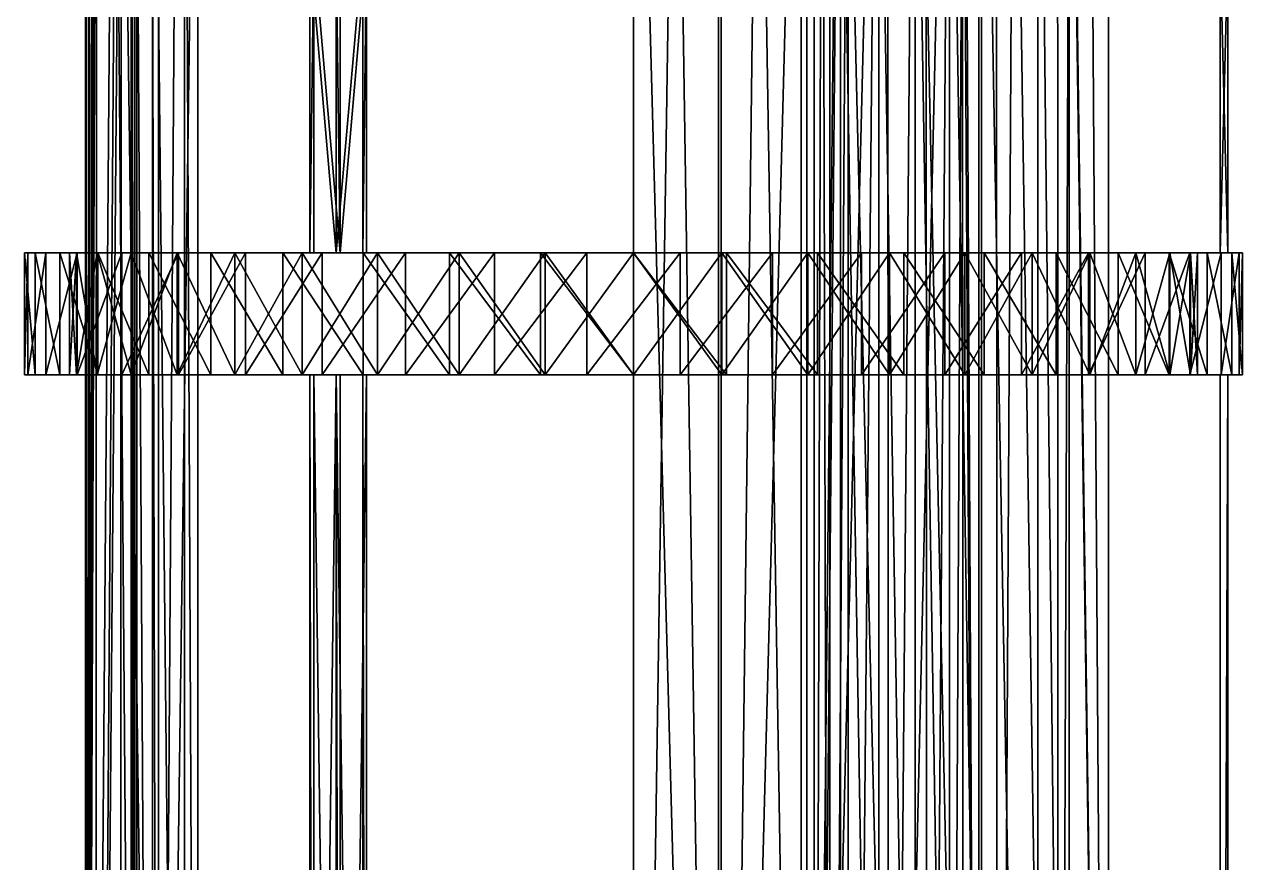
# Model space of a CAD drawing. Header units: inches. Extents: x 0 to 40, y 0 to 110.
# Drawn here: x 0.01 to 39.99, y 55 to 82.5 of the extents above; entities that cross this region are included whole.
import ezdxf

# ---------------------------------------------------------------- set-up
doc = ezdxf.new("R2010")
doc.units = ezdxf.units.IN
doc.header["$LTSCALE"] = 26.699852
doc.header["$MEASUREMENT"] = 0
doc.layers.add('1', color=7, linetype='CONTINUOUS')

msp = doc.modelspace()

# ---------------------------------------------------------------- linework, layer by layer
at = {"layer": '1', "linetype": 'Continuous'}
for points in [[(2.222, 99.036, 17.18), (2.961, 102.5, 17.31), (2.222, 7.5, 17.18), (2.222, 99.036, 17.18)], [(2.222, 7.5, 17.18), (2.961, 102.5, 17.31), (3.7, 7.5, 17.44), (2.222, 7.5, 17.18)], [(2.961, 102.5, 17.31), (3.7, 102.5, 17.44), (3.7, 7.5, 17.44), (2.961, 102.5, 17.31)], [(3.7, 7.5, 17.44), (3.7, 102.5, 17.44), (3.515, 102.5, 19.3), (3.7, 7.5, 17.44)], [(3.634, 102.5, 22.096), (3.634, 0, 22.096), (3.515, 102.5, 19.3), (3.634, 102.5, 22.096)], [(3.515, 102.5, 19.3), (3.634, 0, 22.096), (3.515, 0, 19.3), (3.515, 102.5, 19.3)], [(3.515, 102.5, 19.3), (3.515, 0, 19.3), (3.7, 7.5, 17.44), (3.515, 102.5, 19.3)], [(4.223, 102.5, 24.832), (4.223, 0, 24.832), (3.634, 102.5, 22.096), (4.223, 102.5, 24.832)], [(3.634, 102.5, 22.096), (4.223, 0, 24.832), (3.634, 0, 22.096), (3.634, 102.5, 22.096)], [(5.267, 102.5, 27.428), (5.267, 0, 27.428), (4.223, 102.5, 24.832), (5.267, 102.5, 27.428)], [(4.223, 102.5, 24.832), (5.267, 0, 27.428), (4.223, 0, 24.832), (4.223, 102.5, 24.832)], [(5.711, 7.5, 28.25), (5.711, 102.5, 28.25), (4.412, 7.5, 29), (5.711, 7.5, 28.25)], [(4.412, 7.5, 29), (5.711, 102.5, 28.25), (5.061, 102.5, 28.625), (4.412, 7.5, 29)], [(4.412, 7.5, 29), (5.061, 102.5, 28.625), (4.412, 99.036, 29), (4.412, 7.5, 29)], [(5.711, 102.5, 28.25), (5.711, 7.5, 28.25), (5.267, 102.5, 27.428), (5.711, 102.5, 28.25)], [(5.267, 102.5, 27.428), (5.711, 7.5, 28.25), (5.267, 0, 27.428), (5.267, 102.5, 27.428)], [(20, 7.5, 3.5), (22.789, 0, 3.737), (20, 102.5, 3.5), (20, 7.5, 3.5)], [(22.789, 0, 3.737), (22.789, 102.5, 3.737), (20, 102.5, 3.5), (22.789, 0, 3.737)], [(20, 7.5, 3.5), (20, 102.5, 3.5), (20, 7.5, 2), (20, 7.5, 3.5)], [(20, 7.5, 2), (20, 102.5, 3.5), (20, 102.5, 2.75), (20, 7.5, 2)], [(20, 7.5, 2), (20, 102.5, 2.75), (20, 99.036, 2), (20, 7.5, 2)], [(25.497, 0, 4.443), (25.497, 102.5, 4.443), (22.789, 0, 3.737), (25.497, 0, 4.443)], [(22.789, 0, 3.737), (25.497, 102.5, 4.443), (22.789, 102.5, 3.737), (22.789, 0, 3.737)], [(28.047, 0, 5.595), (28.047, 102.5, 5.595), (25.497, 0, 4.443), (28.047, 0, 5.595)], [(25.497, 0, 4.443), (28.047, 102.5, 5.595), (25.497, 102.5, 4.443), (25.497, 0, 4.443)], [(25.933, 7.5, 35.396), (25.933, 102.5, 35.396), (26.796, 102.5, 35.035), (25.933, 7.5, 35.396)], [(26.796, 102.5, 35.035), (26.796, 0, 35.035), (25.933, 7.5, 35.396), (26.796, 102.5, 35.035)], [(26.19, 102.5, 36.101), (25.933, 102.5, 35.396), (25.933, 7.5, 35.396), (26.19, 102.5, 36.101)], [(26.446, 7.5, 36.806), (26.19, 102.5, 36.101), (25.933, 7.5, 35.396), (26.446, 7.5, 36.806)], [(26.446, 99.036, 36.806), (26.19, 102.5, 36.101), (26.446, 7.5, 36.806), (26.446, 99.036, 36.806)], [(29.24, 102.5, 33.67), (29.24, 0, 33.67), (26.796, 102.5, 35.035), (29.24, 102.5, 33.67)], [(26.796, 102.5, 35.035), (29.24, 0, 33.67), (26.796, 0, 35.035), (26.796, 102.5, 35.035)], [(30.366, 0, 7.162), (30.366, 102.5, 7.162), (28.047, 0, 5.595), (30.366, 0, 7.162)], [(28.047, 0, 5.595), (30.366, 102.5, 7.162), (28.047, 102.5, 5.595), (28.047, 0, 5.595)], [(31.417, 102.5, 31.912), (31.417, 0, 31.912), (29.24, 102.5, 33.67), (31.417, 102.5, 31.912)], [(29.24, 102.5, 33.67), (31.417, 0, 31.912), (29.24, 0, 33.67), (29.24, 102.5, 33.67)], [(30.366, 0, 7.162), (30.367, 7.5, 7.163), (30.366, 102.5, 7.162), (30.366, 0, 7.162)], [(30.849, 102.5, 6.589), (30.366, 102.5, 7.162), (30.367, 7.5, 7.163), (30.849, 102.5, 6.589)], [(31.331, 7.5, 6.014), (30.849, 102.5, 6.589), (30.367, 7.5, 7.163), (31.331, 7.5, 6.014)], [(31.331, 99.036, 6.014), (30.849, 102.5, 6.589), (31.331, 7.5, 6.014), (31.331, 99.036, 6.014)], [(33.266, 102.5, 29.811), (33.266, 0, 29.811), (31.417, 102.5, 31.912), (33.266, 102.5, 29.811)], [(31.417, 102.5, 31.912), (33.266, 0, 29.811), (31.417, 0, 31.912), (31.417, 102.5, 31.912)], [(34.289, 102.5, 28.25), (34.289, 7.5, 28.25), (33.266, 102.5, 29.811), (34.289, 102.5, 28.25)], [(33.266, 102.5, 29.811), (34.289, 7.5, 28.25), (33.266, 0, 29.811), (33.266, 102.5, 29.811)], [(34.289, 7.5, 28.25), (34.289, 102.5, 28.25), (35.588, 7.5, 29), (34.289, 7.5, 28.25)], [(35.588, 7.5, 29), (34.289, 102.5, 28.25), (34.939, 102.5, 28.625), (35.588, 7.5, 29)], [(35.588, 7.5, 29), (34.939, 102.5, 28.625), (35.588, 99.036, 29), (35.588, 7.5, 29)], [(2.131, 0, 17.83), (2.017, 99.036, 20.724), (2.013, 99.036, 20.689), (2.131, 0, 17.83)], [(2.131, 0, 17.83), (2.013, 99.036, 20.689), (2.119, 99.036, 17.936), (2.131, 0, 17.83)], [(2.015, 0, 20.725), (2.364, 0, 23.6), (2.376, 99.036, 23.597), (2.015, 0, 20.725)], [(2.376, 99.036, 23.597), (2.329, 99.036, 23.427), (2.015, 0, 20.725), (2.376, 99.036, 23.597)], [(2.015, 0, 20.725), (2.329, 99.036, 23.427), (2.017, 99.036, 20.724), (2.015, 0, 20.725)], [(2.015, 0, 20.725), (2.017, 99.036, 20.724), (2.131, 0, 17.83), (2.015, 0, 20.725)], [(2.119, 99.036, 17.936), (2.133, 99.036, 17.831), (2.131, 0, 17.83), (2.119, 99.036, 17.936)], [(2.131, 0, 17.83), (2.133, 99.036, 17.831), (2.222, 7.5, 17.18), (2.131, 0, 17.83)], [(2.133, 99.036, 17.831), (2.222, 99.036, 17.18), (2.222, 7.5, 17.18), (2.133, 99.036, 17.831)], [(3.17, 0, 26.383), (3.189, 99.036, 26.374), (2.364, 0, 23.6), (3.17, 0, 26.383)], [(2.364, 0, 23.6), (3.189, 99.036, 26.374), (3.059, 99.036, 26.084), (2.364, 0, 23.6)], [(2.364, 0, 23.6), (3.059, 99.036, 26.084), (2.376, 99.036, 23.597), (2.364, 0, 23.6)], [(3.17, 0, 26.383), (4.412, 7.5, 29), (3.189, 99.036, 26.374), (3.17, 0, 26.383)], [(3.189, 99.036, 26.374), (4.412, 7.5, 29), (4.187, 99.036, 28.599), (3.189, 99.036, 26.374)], [(4.187, 99.036, 28.599), (4.412, 7.5, 29), (4.412, 99.036, 29), (4.187, 99.036, 28.599)], [(21.378, 99.036, 2.053), (22.887, 0, 2.233), (20, 7.5, 2), (21.378, 99.036, 2.053)], [(21.378, 99.036, 2.053), (20, 7.5, 2), (20, 99.036, 2), (21.378, 99.036, 2.053)], [(22.879, 99.036, 2.285), (22.887, 0, 2.233), (21.378, 99.036, 2.053), (22.879, 99.036, 2.285)], [(24.101, 99.036, 2.473), (22.887, 0, 2.233), (22.879, 99.036, 2.285), (24.101, 99.036, 2.473)], [(24.101, 99.036, 2.473), (25.7, 0, 2.926), (22.887, 0, 2.233), (24.101, 99.036, 2.473)], [(25.685, 99.036, 2.975), (25.7, 0, 2.926), (24.101, 99.036, 2.473), (25.685, 99.036, 2.975)], [(26.729, 99.036, 3.305), (25.7, 0, 2.926), (25.685, 99.036, 2.975), (26.729, 99.036, 3.305)], [(26.729, 99.036, 3.305), (28.365, 0, 4.062), (25.7, 0, 2.926), (26.729, 99.036, 3.305)], [(26.446, 99.036, 36.806), (26.446, 7.5, 36.806), (27.048, 99.036, 36.542), (26.446, 99.036, 36.806)], [(27.048, 99.036, 36.542), (26.446, 7.5, 36.806), (27.055, 0, 36.56), (27.048, 99.036, 36.542)], [(28.344, 99.036, 4.105), (28.365, 0, 4.062), (26.729, 99.036, 3.305), (28.344, 99.036, 4.105)], [(27.048, 99.036, 36.542), (27.055, 0, 36.56), (27.987, 99.036, 36.131), (27.048, 99.036, 36.542)], [(27.987, 99.036, 36.131), (27.055, 0, 36.56), (29.62, 0, 35.213), (27.987, 99.036, 36.131)], [(27.987, 99.036, 36.131), (29.62, 0, 35.213), (29.597, 99.036, 35.174), (27.987, 99.036, 36.131)], [(29.198, 99.036, 4.528), (28.365, 0, 4.062), (28.344, 99.036, 4.105), (29.198, 99.036, 4.528)], [(29.198, 99.036, 4.528), (30.813, 0, 5.61), (28.365, 0, 4.062), (29.198, 99.036, 4.528)], [(30.793, 99.036, 5.639), (30.813, 0, 5.61), (29.198, 99.036, 4.528), (30.793, 99.036, 5.639)], [(29.597, 99.036, 35.174), (29.62, 0, 35.213), (30.356, 99.036, 34.723), (29.597, 99.036, 35.174)], [(30.356, 99.036, 34.723), (29.62, 0, 35.213), (31.936, 0, 33.473), (30.356, 99.036, 34.723)], [(30.356, 99.036, 34.723), (31.936, 0, 33.473), (31.91, 99.036, 33.441), (30.356, 99.036, 34.723)], [(31.331, 99.036, 6.014), (31.331, 7.5, 6.014), (30.793, 99.036, 5.639), (31.331, 99.036, 6.014)], [(30.793, 99.036, 5.639), (31.331, 7.5, 6.014), (30.813, 0, 5.61), (30.793, 99.036, 5.639)], [(31.91, 99.036, 33.441), (31.936, 0, 33.473), (32.482, 99.036, 32.969), (31.91, 99.036, 33.441)], [(32.482, 99.036, 32.969), (31.936, 0, 33.473), (33.943, 0, 31.384), (32.482, 99.036, 32.969)], [(32.482, 99.036, 32.969), (33.943, 0, 31.384), (33.916, 99.036, 31.36), (32.482, 99.036, 32.969)], [(33.916, 99.036, 31.36), (33.943, 0, 31.384), (34.315, 99.036, 30.912), (33.916, 99.036, 31.36)], [(34.315, 99.036, 30.912), (33.943, 0, 31.384), (35.588, 7.5, 29), (34.315, 99.036, 30.912)], [(34.315, 99.036, 30.912), (35.588, 7.5, 29), (35.588, 99.036, 29), (34.315, 99.036, 30.912)], [(9.384, 75, 36.387), (10.25, 75, 36.887), (9.384, 85, 36.387), (9.384, 75, 36.387)], [(9.384, 85, 36.387), (10.25, 75, 36.887), (10.25, 85, 36.887), (9.384, 85, 36.387)], [(9.509, 75, 36.171), (9.384, 75, 36.387), (9.509, 85, 36.171), (9.509, 75, 36.171)], [(9.509, 85, 36.171), (9.384, 75, 36.387), (9.384, 85, 36.387), (9.509, 85, 36.171)], [(10.375, 85, 36.671), (10.375, 75, 36.671), (9.509, 85, 36.171), (10.375, 85, 36.671)], [(9.509, 85, 36.171), (10.375, 75, 36.671), (9.509, 75, 36.171), (9.509, 85, 36.171)], [(11.116, 75, 2.613), (10.25, 75, 3.113), (11.116, 85, 2.613), (11.116, 75, 2.613)], [(11.116, 85, 2.613), (10.25, 75, 3.113), (10.25, 85, 3.113), (11.116, 85, 2.613)], [(10.25, 75, 3.113), (10.375, 75, 3.329), (10.25, 85, 3.113), (10.25, 75, 3.113)], [(10.25, 85, 3.113), (10.375, 75, 3.329), (10.375, 85, 3.329), (10.25, 85, 3.113)], [(10.25, 75, 36.887), (10.375, 75, 36.671), (10.25, 85, 36.887), (10.25, 75, 36.887)], [(10.25, 85, 36.887), (10.375, 75, 36.671), (10.375, 85, 36.671), (10.25, 85, 36.887)], [(10.375, 85, 3.329), (10.375, 75, 3.329), (11.241, 85, 2.829), (10.375, 85, 3.329)], [(11.241, 85, 2.829), (10.375, 75, 3.329), (11.241, 75, 2.829), (11.241, 85, 2.829)], [(11.241, 75, 2.829), (11.116, 75, 2.613), (11.241, 85, 2.829), (11.241, 75, 2.829)], [(11.241, 85, 2.829), (11.116, 75, 2.613), (11.116, 85, 2.613), (11.241, 85, 2.829)], [(39.5, 85, 21), (39.25, 85, 21), (39.5, 75, 21), (39.5, 85, 21)], [(39.5, 75, 21), (39.25, 85, 21), (39.25, 75, 21), (39.5, 75, 21)], [(39.25, 85, 20), (39.5, 85, 20), (39.25, 75, 20), (39.25, 85, 20)], [(39.25, 75, 20), (39.5, 85, 20), (39.5, 75, 20), (39.25, 75, 20)], [(39.25, 75, 21), (39.25, 85, 21), (39.25, 75, 20), (39.25, 75, 21)], [(39.25, 75, 20), (39.25, 85, 21), (39.25, 85, 20), (39.25, 75, 20)], [(39.5, 85, 20), (39.5, 85, 21), (39.5, 75, 20), (39.5, 85, 20)], [(39.5, 75, 20), (39.5, 85, 21), (39.5, 75, 21), (39.5, 75, 20)], [(0.366, 75, 23.808), (1.728, 75, 22.894), (0.015, 75, 20.766), (0.366, 75, 23.808)], [(0.015, 75, 20.766), (1.728, 75, 22.894), (1.5, 75, 20), (0.015, 75, 20.766)], [(0.015, 75, 20.766), (1.5, 75, 20), (0.132, 75, 17.706), (0.015, 75, 20.766)], [(0.132, 75, 17.706), (0.132, 71, 17.706), (0.015, 71, 20.766), (0.132, 75, 17.706)], [(0.132, 75, 17.706), (0.015, 71, 20.766), (0.015, 75, 20.766), (0.132, 75, 17.706)], [(0.015, 75, 20.766), (0.015, 71, 20.766), (0.366, 71, 23.808), (0.015, 75, 20.766)], [(0.015, 75, 20.766), (0.366, 71, 23.808), (0.366, 75, 23.808), (0.015, 75, 20.766)], [(0.132, 75, 17.706), (1.5, 75, 20), (1.728, 75, 17.106), (0.132, 75, 17.706)], [(0.132, 75, 17.706), (1.728, 75, 17.106), (0.715, 75, 14.7), (0.132, 75, 17.706)], [(0.715, 75, 14.7), (0.715, 71, 14.7), (0.132, 71, 17.706), (0.715, 75, 14.7)], [(0.715, 75, 14.7), (0.132, 71, 17.706), (0.132, 75, 17.706), (0.715, 75, 14.7)], [(1.177, 75, 26.76), (2.405, 75, 25.717), (0.366, 75, 23.808), (1.177, 75, 26.76)], [(0.366, 75, 23.808), (2.405, 75, 25.717), (1.728, 75, 22.894), (0.366, 75, 23.808)], [(0.366, 75, 23.808), (0.366, 71, 23.808), (1.177, 71, 26.76), (0.366, 75, 23.808)], [(0.366, 75, 23.808), (1.177, 71, 26.76), (1.177, 75, 26.76), (0.366, 75, 23.808)], [(0.715, 75, 14.7), (1.728, 75, 17.106), (2.405, 75, 14.283), (0.715, 75, 14.7)], [(0.715, 75, 14.7), (2.405, 75, 14.283), (1.75, 75, 11.819), (0.715, 75, 14.7)], [(1.75, 75, 11.819), (1.75, 71, 11.819), (0.715, 71, 14.7), (1.75, 75, 11.819)], [(1.75, 75, 11.819), (0.715, 71, 14.7), (0.715, 75, 14.7), (1.75, 75, 11.819)], [(2.43, 75, 29.554), (3.516, 75, 28.399), (1.177, 75, 26.76), (2.43, 75, 29.554)], [(1.177, 75, 26.76), (3.516, 75, 28.399), (2.405, 75, 25.717), (1.177, 75, 26.76)], [(1.177, 75, 26.76), (1.177, 71, 26.76), (2.43, 71, 29.554), (1.177, 75, 26.76)], [(1.177, 75, 26.76), (2.43, 71, 29.554), (2.43, 75, 29.554), (1.177, 75, 26.76)], [(1.728, 71, 17.106), (1.728, 75, 17.106), (1.5, 71, 20), (1.728, 71, 17.106)], [(1.5, 71, 20), (1.728, 75, 17.106), (1.5, 75, 20), (1.5, 71, 20)], [(1.5, 71, 20), (1.5, 75, 20), (1.728, 71, 22.894), (1.5, 71, 20)], [(1.728, 71, 22.894), (1.5, 75, 20), (1.728, 75, 22.894), (1.728, 71, 22.894)], [(2.405, 71, 14.283), (2.405, 75, 14.283), (1.728, 71, 17.106), (2.405, 71, 14.283)], [(1.728, 71, 17.106), (2.405, 75, 14.283), (1.728, 75, 17.106), (1.728, 71, 17.106)], [(1.728, 71, 22.894), (1.728, 75, 22.894), (2.405, 71, 25.717), (1.728, 71, 22.894)], [(2.405, 71, 25.717), (1.728, 75, 22.894), (2.405, 75, 25.717), (2.405, 71, 25.717)], [(1.75, 75, 11.819), (2.405, 75, 14.283), (3.516, 75, 11.601), (1.75, 75, 11.819)], [(1.75, 75, 11.819), (3.516, 75, 11.601), (3.213, 75, 9.129), (1.75, 75, 11.819)], [(3.213, 75, 9.129), (3.213, 71, 9.129), (1.75, 71, 11.819), (3.213, 75, 9.129)], [(3.213, 75, 9.129), (1.75, 71, 11.819), (1.75, 75, 11.819), (3.213, 75, 9.129)], [(3.516, 71, 11.601), (3.516, 75, 11.601), (2.405, 71, 14.283), (3.516, 71, 11.601)], [(2.405, 71, 14.283), (3.516, 75, 11.601), (2.405, 75, 14.283), (2.405, 71, 14.283)], [(2.405, 71, 25.717), (2.405, 75, 25.717), (3.516, 71, 28.399), (2.405, 71, 25.717)], [(3.516, 71, 28.399), (2.405, 75, 25.717), (3.516, 75, 28.399), (3.516, 71, 28.399)], [(4.094, 75, 32.125), (5.033, 75, 30.874), (2.43, 75, 29.554), (4.094, 75, 32.125)], [(2.43, 75, 29.554), (5.033, 75, 30.874), (3.516, 75, 28.399), (2.43, 75, 29.554)], [(2.43, 75, 29.554), (2.43, 71, 29.554), (4.094, 71, 32.125), (2.43, 75, 29.554)], [(2.43, 75, 29.554), (4.094, 71, 32.125), (4.094, 75, 32.125), (2.43, 75, 29.554)], [(3.213, 75, 9.129), (3.516, 75, 11.601), (5.033, 75, 9.126), (3.213, 75, 9.129)], [(3.213, 75, 9.129), (5.033, 75, 9.126), (5.069, 75, 6.693), (3.213, 75, 9.129)], [(5.069, 75, 6.693), (5.069, 71, 6.693), (3.213, 71, 9.129), (5.069, 75, 6.693)], [(5.069, 75, 6.693), (3.213, 71, 9.129), (3.213, 75, 9.129), (5.069, 75, 6.693)], [(5.033, 71, 9.126), (5.033, 75, 9.126), (3.516, 71, 11.601), (5.033, 71, 9.126)], [(3.516, 71, 11.601), (5.033, 75, 9.126), (3.516, 75, 11.601), (3.516, 71, 11.601)], [(3.516, 71, 28.399), (3.516, 75, 28.399), (5.033, 71, 30.874), (3.516, 71, 28.399)], [(5.033, 71, 30.874), (3.516, 75, 28.399), (5.033, 75, 30.874), (5.033, 71, 30.874)], [(6.131, 75, 34.41), (6.919, 75, 33.081), (4.094, 75, 32.125), (6.131, 75, 34.41)], [(4.094, 75, 32.125), (6.919, 75, 33.081), (5.033, 75, 30.874), (4.094, 75, 32.125)], [(4.094, 75, 32.125), (4.094, 71, 32.125), (6.131, 71, 34.41), (4.094, 75, 32.125)], [(4.094, 75, 32.125), (6.131, 71, 34.41), (6.131, 75, 34.41), (4.094, 75, 32.125)], [(5.069, 75, 6.693), (5.033, 75, 9.126), (6.919, 75, 6.919), (5.069, 75, 6.693)], [(6.919, 71, 6.919), (6.919, 75, 6.919), (5.033, 71, 9.126), (6.919, 71, 6.919)], [(5.033, 71, 9.126), (6.919, 75, 6.919), (5.033, 75, 9.126), (5.033, 71, 9.126)], [(5.033, 71, 30.874), (5.033, 75, 30.874), (6.919, 71, 33.081), (5.033, 71, 30.874)], [(6.919, 71, 33.081), (5.033, 75, 30.874), (6.919, 75, 33.081), (6.919, 71, 33.081)], [(5.069, 75, 6.693), (6.919, 75, 6.919), (7.275, 75, 4.57), (5.069, 75, 6.693)], [(7.275, 75, 4.57), (7.275, 71, 4.57), (5.069, 71, 6.693), (7.275, 75, 4.57)], [(7.275, 75, 4.57), (5.069, 71, 6.693), (5.069, 75, 6.693), (7.275, 75, 4.57)], [(8.494, 75, 36.359), (9.126, 75, 34.967), (6.131, 75, 34.41), (8.494, 75, 36.359)], [(6.131, 75, 34.41), (9.126, 75, 34.967), (6.919, 75, 33.081), (6.131, 75, 34.41)], [(6.131, 75, 34.41), (6.131, 71, 34.41), (8.494, 71, 36.359), (6.131, 75, 34.41)], [(6.131, 75, 34.41), (8.494, 71, 36.359), (8.494, 75, 36.359), (6.131, 75, 34.41)], [(9.126, 75, 5.033), (10.375, 75, 3.329), (6.919, 75, 6.919), (9.126, 75, 5.033)], [(6.919, 75, 6.919), (10.375, 75, 3.329), (10.25, 75, 3.113), (6.919, 75, 6.919)], [(7.275, 75, 4.57), (6.919, 75, 6.919), (10.25, 75, 3.113), (7.275, 75, 4.57)], [(9.126, 71, 5.033), (9.126, 75, 5.033), (6.919, 71, 6.919), (9.126, 71, 5.033)], [(6.919, 71, 6.919), (9.126, 75, 5.033), (6.919, 75, 6.919), (6.919, 71, 6.919)], [(6.919, 71, 33.081), (6.919, 75, 33.081), (9.126, 71, 34.967), (6.919, 71, 33.081)], [(9.126, 71, 34.967), (6.919, 75, 33.081), (9.126, 75, 34.967), (9.126, 71, 34.967)], [(7.275, 75, 4.57), (10.25, 75, 3.113), (9.78, 75, 2.809), (7.275, 75, 4.57)], [(9.78, 75, 2.809), (9.78, 71, 2.809), (7.275, 71, 4.57), (9.78, 75, 2.809)], [(9.78, 75, 2.809), (7.275, 71, 4.57), (7.275, 75, 4.57), (9.78, 75, 2.809)], [(11.126, 75, 37.923), (10.25, 75, 36.887), (8.494, 75, 36.359), (11.126, 75, 37.923)], [(8.494, 75, 36.359), (10.25, 75, 36.887), (9.384, 75, 36.387), (8.494, 75, 36.359)], [(9.384, 75, 36.387), (9.509, 75, 36.171), (8.494, 75, 36.359), (9.384, 75, 36.387)], [(8.494, 75, 36.359), (9.509, 75, 36.171), (9.126, 75, 34.967), (8.494, 75, 36.359)], [(8.494, 75, 36.359), (8.494, 71, 36.359), (11.126, 71, 37.923), (8.494, 75, 36.359)], [(8.494, 75, 36.359), (11.126, 71, 37.923), (11.126, 75, 37.923), (8.494, 75, 36.359)], [(11.601, 75, 36.484), (9.126, 75, 34.967), (10.375, 75, 36.671), (11.601, 75, 36.484)], [(10.375, 75, 36.671), (9.126, 75, 34.967), (9.509, 75, 36.171), (10.375, 75, 36.671)], [(11.601, 75, 3.516), (11.241, 75, 2.829), (9.126, 75, 5.033), (11.601, 75, 3.516)], [(9.126, 75, 5.033), (11.241, 75, 2.829), (10.375, 75, 3.329), (9.126, 75, 5.033)], [(11.601, 71, 3.516), (11.601, 75, 3.516), (9.126, 71, 5.033), (11.601, 71, 3.516)], [(9.126, 71, 5.033), (11.601, 75, 3.516), (9.126, 75, 5.033), (9.126, 71, 5.033)], [(9.126, 71, 34.967), (9.126, 75, 34.967), (11.601, 71, 36.484), (9.126, 71, 34.967)], [(11.601, 71, 36.484), (9.126, 75, 34.967), (11.601, 75, 36.484), (11.601, 71, 36.484)], [(9.78, 75, 2.809), (10.25, 75, 3.113), (11.116, 75, 2.613), (9.78, 75, 2.809)], [(9.78, 75, 2.809), (11.116, 75, 2.613), (12.524, 75, 1.45), (9.78, 75, 2.809)], [(12.524, 75, 1.45), (12.524, 71, 1.45), (9.78, 71, 2.809), (12.524, 75, 1.45)], [(12.524, 75, 1.45), (9.78, 71, 2.809), (9.78, 75, 2.809), (12.524, 75, 1.45)], [(10.375, 75, 36.671), (10.25, 75, 36.887), (11.601, 75, 36.484), (10.375, 75, 36.671)], [(11.601, 75, 36.484), (10.25, 75, 36.887), (11.126, 75, 37.923), (11.601, 75, 36.484)], [(12.524, 75, 1.45), (11.116, 75, 2.613), (11.241, 75, 2.829), (12.524, 75, 1.45)], [(11.601, 75, 36.484), (11.126, 75, 37.923), (14.283, 75, 37.595), (11.601, 75, 36.484)], [(14.283, 75, 37.595), (11.126, 75, 37.923), (13.966, 75, 39.068), (14.283, 75, 37.595)], [(11.126, 75, 37.923), (11.126, 71, 37.923), (13.966, 71, 39.068), (11.126, 75, 37.923)], [(11.126, 75, 37.923), (13.966, 71, 39.068), (13.966, 75, 39.068), (11.126, 75, 37.923)], [(12.524, 75, 1.45), (11.241, 75, 2.829), (14.283, 75, 2.405), (12.524, 75, 1.45)], [(14.283, 75, 2.405), (11.241, 75, 2.829), (11.601, 75, 3.516), (14.283, 75, 2.405)], [(14.283, 71, 2.405), (14.283, 75, 2.405), (11.601, 71, 3.516), (14.283, 71, 2.405)], [(11.601, 71, 3.516), (14.283, 75, 2.405), (11.601, 75, 3.516), (11.601, 71, 3.516)], [(11.601, 71, 36.484), (11.601, 75, 36.484), (14.283, 71, 37.595), (11.601, 71, 36.484)], [(14.283, 71, 37.595), (11.601, 75, 36.484), (14.283, 75, 37.595), (14.283, 71, 37.595)], [(12.524, 75, 1.45), (14.283, 75, 2.405), (15.443, 75, 0.526), (12.524, 75, 1.45)], [(15.443, 75, 0.526), (15.443, 71, 0.526), (12.524, 71, 1.45), (15.443, 75, 0.526)], [(15.443, 75, 0.526), (12.524, 71, 1.45), (12.524, 75, 1.45), (15.443, 75, 0.526)], [(14.283, 75, 37.595), (13.966, 75, 39.068), (17.106, 75, 38.272), (14.283, 75, 37.595)], [(17.106, 75, 38.272), (13.966, 75, 39.068), (16.947, 75, 39.766), (17.106, 75, 38.272)], [(13.966, 75, 39.068), (13.966, 71, 39.068), (16.947, 71, 39.766), (13.966, 75, 39.068)], [(13.966, 75, 39.068), (16.947, 71, 39.766), (16.947, 75, 39.766), (13.966, 75, 39.068)], [(15.443, 75, 0.526), (14.283, 75, 2.405), (17.106, 75, 1.728), (15.443, 75, 0.526)], [(17.106, 71, 1.728), (17.106, 75, 1.728), (14.283, 71, 2.405), (17.106, 71, 1.728)], [(14.283, 71, 2.405), (17.106, 75, 1.728), (14.283, 75, 2.405), (14.283, 71, 2.405)], [(14.283, 71, 37.595), (14.283, 75, 37.595), (17.106, 71, 38.272), (14.283, 71, 37.595)], [(17.106, 71, 38.272), (14.283, 75, 37.595), (17.106, 75, 38.272), (17.106, 71, 38.272)], [(15.443, 75, 0.526), (17.106, 75, 1.728), (18.469, 75, 0.059), (15.443, 75, 0.526)], [(18.469, 75, 0.059), (18.469, 71, 0.059), (15.443, 71, 0.526), (18.469, 75, 0.059)], [(18.469, 75, 0.059), (15.443, 71, 0.526), (15.443, 75, 0.526), (18.469, 75, 0.059)], [(17.106, 75, 38.272), (16.947, 75, 39.766), (20, 75, 38.5), (17.106, 75, 38.272)], [(20, 75, 38.5), (16.947, 75, 39.766), (20, 75, 40), (20, 75, 38.5)], [(16.947, 75, 39.766), (16.947, 71, 39.766), (20, 71, 40), (16.947, 75, 39.766)], [(16.947, 75, 39.766), (20, 71, 40), (20, 75, 40), (16.947, 75, 39.766)], [(18.469, 75, 0.059), (17.106, 75, 1.728), (20, 75, 1.5), (18.469, 75, 0.059)], [(20, 71, 1.5), (20, 75, 1.5), (17.106, 71, 1.728), (20, 71, 1.5)], [(17.106, 71, 1.728), (20, 75, 1.5), (17.106, 75, 1.728), (17.106, 71, 1.728)], [(17.106, 71, 38.272), (17.106, 75, 38.272), (20, 71, 38.5), (17.106, 71, 38.272)], [(20, 71, 38.5), (17.106, 75, 38.272), (20, 75, 38.5), (20, 71, 38.5)], [(20, 75, 1.5), (21.531, 75, 0.059), (18.469, 75, 0.059), (20, 75, 1.5)], [(21.531, 75, 0.059), (21.531, 71, 0.059), (18.469, 71, 0.059), (21.531, 75, 0.059)], [(21.531, 75, 0.059), (18.469, 71, 0.059), (18.469, 75, 0.059), (21.531, 75, 0.059)], [(20, 75, 38.5), (20, 75, 40), (22.894, 75, 38.272), (20, 75, 38.5)], [(22.894, 75, 38.272), (20, 75, 40), (23.053, 75, 39.766), (22.894, 75, 38.272)], [(22.894, 75, 1.728), (24.557, 75, 0.526), (20, 75, 1.5), (22.894, 75, 1.728)], [(20, 75, 1.5), (24.557, 75, 0.526), (21.531, 75, 0.059), (20, 75, 1.5)], [(20, 75, 40), (23.053, 71, 39.766), (23.053, 75, 39.766), (20, 75, 40)], [(20, 75, 40), (20, 71, 40), (23.053, 71, 39.766), (20, 75, 40)], [(20, 71, 38.5), (20, 75, 38.5), (22.894, 71, 38.272), (20, 71, 38.5)], [(22.894, 71, 38.272), (20, 75, 38.5), (22.894, 75, 38.272), (22.894, 71, 38.272)], [(22.894, 71, 1.728), (22.894, 75, 1.728), (20, 71, 1.5), (22.894, 71, 1.728)], [(20, 71, 1.5), (22.894, 75, 1.728), (20, 75, 1.5), (20, 71, 1.5)], [(24.557, 75, 0.526), (24.557, 71, 0.526), (21.531, 71, 0.059), (24.557, 75, 0.526)], [(24.557, 75, 0.526), (21.531, 71, 0.059), (21.531, 75, 0.059), (24.557, 75, 0.526)], [(22.894, 75, 38.272), (23.053, 75, 39.766), (25.717, 75, 37.595), (22.894, 75, 38.272)], [(25.717, 75, 2.405), (27.476, 75, 1.45), (22.894, 75, 1.728), (25.717, 75, 2.405)], [(22.894, 75, 1.728), (27.476, 75, 1.45), (24.557, 75, 0.526), (22.894, 75, 1.728)], [(22.894, 71, 38.272), (22.894, 75, 38.272), (25.717, 71, 37.595), (22.894, 71, 38.272)], [(25.717, 71, 37.595), (22.894, 75, 38.272), (25.717, 75, 37.595), (25.717, 71, 37.595)], [(25.717, 71, 2.405), (25.717, 75, 2.405), (22.894, 71, 1.728), (25.717, 71, 2.405)], [(22.894, 71, 1.728), (25.717, 75, 2.405), (22.894, 75, 1.728), (22.894, 71, 1.728)], [(25.717, 75, 37.595), (23.053, 75, 39.766), (26.034, 75, 39.068), (25.717, 75, 37.595)], [(23.053, 75, 39.766), (23.053, 71, 39.766), (26.034, 71, 39.068), (23.053, 75, 39.766)], [(23.053, 75, 39.766), (26.034, 71, 39.068), (26.034, 75, 39.068), (23.053, 75, 39.766)], [(27.476, 75, 1.45), (27.476, 71, 1.45), (24.557, 71, 0.526), (27.476, 75, 1.45)], [(27.476, 75, 1.45), (24.557, 71, 0.526), (24.557, 75, 0.526), (27.476, 75, 1.45)], [(25.717, 75, 37.595), (26.034, 75, 39.068), (28.399, 75, 36.484), (25.717, 75, 37.595)], [(28.399, 75, 3.516), (30.22, 75, 2.809), (25.717, 75, 2.405), (28.399, 75, 3.516)], [(25.717, 75, 2.405), (30.22, 75, 2.809), (27.476, 75, 1.45), (25.717, 75, 2.405)], [(25.717, 71, 37.595), (25.717, 75, 37.595), (28.399, 71, 36.484), (25.717, 71, 37.595)], [(28.399, 71, 36.484), (25.717, 75, 37.595), (28.399, 75, 36.484), (28.399, 71, 36.484)], [(28.399, 71, 3.516), (28.399, 75, 3.516), (25.717, 71, 2.405), (28.399, 71, 3.516)], [(25.717, 71, 2.405), (28.399, 75, 3.516), (25.717, 75, 2.405), (25.717, 71, 2.405)], [(28.399, 75, 36.484), (26.034, 75, 39.068), (28.874, 75, 37.923), (28.399, 75, 36.484)], [(26.034, 75, 39.068), (26.034, 71, 39.068), (28.874, 71, 37.923), (26.034, 75, 39.068)], [(26.034, 75, 39.068), (28.874, 71, 37.923), (28.874, 75, 37.923), (26.034, 75, 39.068)], [(30.22, 75, 2.809), (30.22, 71, 2.809), (27.476, 71, 1.45), (30.22, 75, 2.809)], [(30.22, 75, 2.809), (27.476, 71, 1.45), (27.476, 75, 1.45), (30.22, 75, 2.809)], [(28.399, 75, 36.484), (28.874, 75, 37.923), (30.874, 75, 34.967), (28.399, 75, 36.484)], [(30.874, 75, 5.033), (32.725, 75, 4.57), (28.399, 75, 3.516), (30.874, 75, 5.033)], [(28.399, 75, 3.516), (32.725, 75, 4.57), (30.22, 75, 2.809), (28.399, 75, 3.516)], [(28.399, 71, 36.484), (28.399, 75, 36.484), (30.874, 71, 34.967), (28.399, 71, 36.484)], [(30.874, 71, 34.967), (28.399, 75, 36.484), (30.874, 75, 34.967), (30.874, 71, 34.967)], [(30.874, 71, 5.033), (30.874, 75, 5.033), (28.399, 71, 3.516), (30.874, 71, 5.033)], [(28.399, 71, 3.516), (30.874, 75, 5.033), (28.399, 75, 3.516), (28.399, 71, 3.516)], [(30.874, 75, 34.967), (28.874, 75, 37.923), (31.506, 75, 36.359), (30.874, 75, 34.967)], [(28.874, 75, 37.923), (28.874, 71, 37.923), (31.506, 71, 36.359), (28.874, 75, 37.923)], [(28.874, 75, 37.923), (31.506, 71, 36.359), (31.506, 75, 36.359), (28.874, 75, 37.923)], [(32.725, 75, 4.57), (32.725, 71, 4.57), (30.22, 71, 2.809), (32.725, 75, 4.57)], [(32.725, 75, 4.57), (30.22, 71, 2.809), (30.22, 75, 2.809), (32.725, 75, 4.57)], [(30.874, 75, 34.967), (31.506, 75, 36.359), (33.081, 75, 33.081), (30.874, 75, 34.967)], [(33.081, 75, 6.919), (34.931, 75, 6.693), (30.874, 75, 5.033), (33.081, 75, 6.919)], [(30.874, 75, 5.033), (34.931, 75, 6.693), (32.725, 75, 4.57), (30.874, 75, 5.033)], [(30.874, 71, 34.967), (30.874, 75, 34.967), (33.081, 71, 33.081), (30.874, 71, 34.967)], [(33.081, 71, 33.081), (30.874, 75, 34.967), (33.081, 75, 33.081), (33.081, 71, 33.081)], [(33.081, 71, 6.919), (33.081, 75, 6.919), (30.874, 71, 5.033), (33.081, 71, 6.919)], [(30.874, 71, 5.033), (33.081, 75, 6.919), (30.874, 75, 5.033), (30.874, 71, 5.033)], [(33.081, 75, 33.081), (31.506, 75, 36.359), (33.869, 75, 34.41), (33.081, 75, 33.081)], [(31.506, 75, 36.359), (31.506, 71, 36.359), (33.869, 71, 34.41), (31.506, 75, 36.359)], [(31.506, 75, 36.359), (33.869, 71, 34.41), (33.869, 75, 34.41), (31.506, 75, 36.359)], [(34.931, 75, 6.693), (34.931, 71, 6.693), (32.725, 71, 4.57), (34.931, 75, 6.693)], [(34.931, 75, 6.693), (32.725, 71, 4.57), (32.725, 75, 4.57), (34.931, 75, 6.693)], [(33.081, 75, 33.081), (33.869, 75, 34.41), (34.967, 75, 30.874), (33.081, 75, 33.081)], [(34.967, 75, 9.126), (36.787, 75, 9.129), (33.081, 75, 6.919), (34.967, 75, 9.126)], [(33.081, 75, 6.919), (36.787, 75, 9.129), (34.931, 75, 6.693), (33.081, 75, 6.919)], [(33.081, 71, 33.081), (33.081, 75, 33.081), (34.967, 71, 30.874), (33.081, 71, 33.081)], [(34.967, 71, 30.874), (33.081, 75, 33.081), (34.967, 75, 30.874), (34.967, 71, 30.874)], [(34.967, 71, 9.126), (34.967, 75, 9.126), (33.081, 71, 6.919), (34.967, 71, 9.126)], [(33.081, 71, 6.919), (34.967, 75, 9.126), (33.081, 75, 6.919), (33.081, 71, 6.919)], [(34.967, 75, 30.874), (33.869, 75, 34.41), (35.906, 75, 32.125), (34.967, 75, 30.874)], [(33.869, 75, 34.41), (33.869, 71, 34.41), (35.906, 71, 32.125), (33.869, 75, 34.41)], [(33.869, 75, 34.41), (35.906, 71, 32.125), (35.906, 75, 32.125), (33.869, 75, 34.41)], [(36.787, 75, 9.129), (36.787, 71, 9.129), (34.931, 71, 6.693), (36.787, 75, 9.129)], [(36.787, 75, 9.129), (34.931, 71, 6.693), (34.931, 75, 6.693), (36.787, 75, 9.129)], [(34.967, 75, 30.874), (35.906, 75, 32.125), (36.484, 75, 28.399), (34.967, 75, 30.874)], [(36.484, 75, 11.601), (38.25, 75, 11.819), (34.967, 75, 9.126), (36.484, 75, 11.601)], [(34.967, 75, 9.126), (38.25, 75, 11.819), (36.787, 75, 9.129), (34.967, 75, 9.126)], [(34.967, 71, 30.874), (34.967, 75, 30.874), (36.484, 71, 28.399), (34.967, 71, 30.874)], [(36.484, 71, 28.399), (34.967, 75, 30.874), (36.484, 75, 28.399), (36.484, 71, 28.399)], [(36.484, 71, 11.601), (36.484, 75, 11.601), (34.967, 71, 9.126), (36.484, 71, 11.601)], [(34.967, 71, 9.126), (36.484, 75, 11.601), (34.967, 75, 9.126), (34.967, 71, 9.126)], [(36.484, 75, 28.399), (35.906, 75, 32.125), (37.57, 75, 29.554), (36.484, 75, 28.399)], [(35.906, 75, 32.125), (35.906, 71, 32.125), (37.57, 71, 29.554), (35.906, 75, 32.125)], [(35.906, 75, 32.125), (37.57, 71, 29.554), (37.57, 75, 29.554), (35.906, 75, 32.125)], [(36.484, 75, 28.399), (37.57, 75, 29.554), (37.595, 75, 25.717), (36.484, 75, 28.399)], [(37.595, 75, 14.283), (39.285, 75, 14.7), (36.484, 75, 11.601), (37.595, 75, 14.283)], [(36.484, 75, 11.601), (39.285, 75, 14.7), (38.25, 75, 11.819), (36.484, 75, 11.601)], [(36.484, 71, 28.399), (36.484, 75, 28.399), (37.595, 71, 25.717), (36.484, 71, 28.399)], [(37.595, 71, 25.717), (36.484, 75, 28.399), (37.595, 75, 25.717), (37.595, 71, 25.717)], [(37.595, 71, 14.283), (37.595, 75, 14.283), (36.484, 71, 11.601), (37.595, 71, 14.283)], [(36.484, 71, 11.601), (37.595, 75, 14.283), (36.484, 75, 11.601), (36.484, 71, 11.601)], [(38.25, 75, 11.819), (38.25, 71, 11.819), (36.787, 71, 9.129), (38.25, 75, 11.819)], [(38.25, 75, 11.819), (36.787, 71, 9.129), (36.787, 75, 9.129), (38.25, 75, 11.819)], [(37.595, 75, 25.717), (37.57, 75, 29.554), (38.823, 75, 26.76), (37.595, 75, 25.717)], [(37.57, 75, 29.554), (37.57, 71, 29.554), (38.823, 71, 26.76), (37.57, 75, 29.554)], [(37.57, 75, 29.554), (38.823, 71, 26.76), (38.823, 75, 26.76), (37.57, 75, 29.554)], [(37.595, 75, 25.717), (38.823, 75, 26.76), (38.272, 75, 22.894), (37.595, 75, 25.717)], [(39.5, 75, 20), (37.595, 75, 14.283), (39.25, 75, 20), (39.5, 75, 20)], [(39.25, 75, 20), (37.595, 75, 14.283), (38.272, 75, 17.106), (39.25, 75, 20)], [(39.5, 75, 20), (39.868, 75, 17.706), (37.595, 75, 14.283), (39.5, 75, 20)], [(37.595, 75, 14.283), (39.868, 75, 17.706), (39.285, 75, 14.7), (37.595, 75, 14.283)], [(37.595, 71, 25.717), (37.595, 75, 25.717), (38.272, 71, 22.894), (37.595, 71, 25.717)], [(38.272, 71, 22.894), (37.595, 75, 25.717), (38.272, 75, 22.894), (38.272, 71, 22.894)], [(38.272, 71, 17.106), (38.272, 75, 17.106), (37.595, 71, 14.283), (38.272, 71, 17.106)], [(37.595, 71, 14.283), (38.272, 75, 17.106), (37.595, 75, 14.283), (37.595, 71, 14.283)], [(39.285, 75, 14.7), (39.285, 71, 14.7), (38.25, 71, 11.819), (39.285, 75, 14.7)], [(39.285, 75, 14.7), (38.25, 71, 11.819), (38.25, 75, 11.819), (39.285, 75, 14.7)], [(38.272, 75, 22.894), (38.823, 75, 26.76), (39.634, 75, 23.808), (38.272, 75, 22.894)], [(39.25, 75, 20), (38.272, 75, 17.106), (38.5, 75, 20), (39.25, 75, 20)], [(38.5, 75, 20), (38.272, 75, 22.894), (39.25, 75, 21), (38.5, 75, 20)], [(39.25, 75, 21), (38.272, 75, 22.894), (39.634, 75, 23.808), (39.25, 75, 21)], [(38.272, 71, 22.894), (38.272, 75, 22.894), (38.5, 71, 20), (38.272, 71, 22.894)], [(38.5, 71, 20), (38.272, 75, 22.894), (38.5, 75, 20), (38.5, 71, 20)], [(38.5, 71, 20), (38.5, 75, 20), (38.272, 71, 17.106), (38.5, 71, 20)], [(38.272, 71, 17.106), (38.5, 75, 20), (38.272, 75, 17.106), (38.272, 71, 17.106)], [(39.25, 75, 21), (39.25, 75, 20), (38.5, 75, 20), (39.25, 75, 21)], [(38.823, 75, 26.76), (38.823, 71, 26.76), (39.634, 71, 23.808), (38.823, 75, 26.76)], [(38.823, 75, 26.76), (39.634, 71, 23.808), (39.634, 75, 23.808), (38.823, 75, 26.76)], [(39.25, 75, 21), (39.634, 75, 23.808), (39.5, 75, 21), (39.25, 75, 21)], [(39.868, 75, 17.706), (39.868, 71, 17.706), (39.285, 71, 14.7), (39.868, 75, 17.706)], [(39.868, 75, 17.706), (39.285, 71, 14.7), (39.285, 75, 14.7), (39.868, 75, 17.706)], [(39.5, 75, 21), (39.634, 75, 23.808), (39.985, 75, 20.766), (39.5, 75, 21)], [(39.5, 75, 21), (39.985, 75, 20.766), (39.5, 75, 20), (39.5, 75, 21)], [(39.5, 75, 20), (39.985, 75, 20.766), (39.868, 75, 17.706), (39.5, 75, 20)], [(39.634, 75, 23.808), (39.634, 71, 23.808), (39.985, 71, 20.766), (39.634, 75, 23.808)], [(39.634, 75, 23.808), (39.985, 71, 20.766), (39.985, 75, 20.766), (39.634, 75, 23.808)], [(39.985, 75, 20.766), (39.985, 71, 20.766), (39.868, 71, 17.706), (39.985, 75, 20.766)], [(39.985, 75, 20.766), (39.868, 71, 17.706), (39.868, 75, 17.706), (39.985, 75, 20.766)], [(1.5, 71, 20), (0.366, 71, 23.808), (0.015, 71, 20.766), (1.5, 71, 20)], [(1.5, 71, 20), (0.015, 71, 20.766), (1.728, 71, 17.106), (1.5, 71, 20)], [(1.728, 71, 17.106), (0.015, 71, 20.766), (0.132, 71, 17.706), (1.728, 71, 17.106)], [(1.728, 71, 17.106), (0.132, 71, 17.706), (2.405, 71, 14.283), (1.728, 71, 17.106)], [(2.405, 71, 14.283), (0.132, 71, 17.706), (0.715, 71, 14.7), (2.405, 71, 14.283)], [(1.728, 71, 22.894), (1.177, 71, 26.76), (0.366, 71, 23.808), (1.728, 71, 22.894)], [(1.728, 71, 22.894), (0.366, 71, 23.808), (1.5, 71, 20), (1.728, 71, 22.894)], [(2.405, 71, 14.283), (0.715, 71, 14.7), (3.516, 71, 11.601), (2.405, 71, 14.283)], [(3.516, 71, 11.601), (0.715, 71, 14.7), (1.75, 71, 11.819), (3.516, 71, 11.601)], [(2.405, 71, 25.717), (2.43, 71, 29.554), (1.177, 71, 26.76), (2.405, 71, 25.717)], [(2.405, 71, 25.717), (1.177, 71, 26.76), (1.728, 71, 22.894), (2.405, 71, 25.717)], [(3.516, 71, 11.601), (1.75, 71, 11.819), (5.033, 71, 9.126), (3.516, 71, 11.601)], [(5.033, 71, 9.126), (1.75, 71, 11.819), (3.213, 71, 9.129), (5.033, 71, 9.126)], [(3.516, 71, 28.399), (2.43, 71, 29.554), (2.405, 71, 25.717), (3.516, 71, 28.399)], [(3.516, 71, 28.399), (4.094, 71, 32.125), (2.43, 71, 29.554), (3.516, 71, 28.399)], [(5.033, 71, 9.126), (3.213, 71, 9.129), (6.919, 71, 6.919), (5.033, 71, 9.126)], [(6.919, 71, 6.919), (3.213, 71, 9.129), (5.069, 71, 6.693), (6.919, 71, 6.919)], [(5.033, 71, 30.874), (4.094, 71, 32.125), (3.516, 71, 28.399), (5.033, 71, 30.874)], [(5.033, 71, 30.874), (6.131, 71, 34.41), (4.094, 71, 32.125), (5.033, 71, 30.874)], [(6.919, 71, 33.081), (9.509, 71, 36.171), (5.033, 71, 30.874), (6.919, 71, 33.081)], [(9.509, 71, 36.171), (6.131, 71, 34.41), (5.033, 71, 30.874), (9.509, 71, 36.171)], [(6.919, 71, 6.919), (5.069, 71, 6.693), (9.126, 71, 5.033), (6.919, 71, 6.919)], [(9.126, 71, 5.033), (5.069, 71, 6.693), (7.275, 71, 4.57), (9.126, 71, 5.033)], [(9.509, 71, 36.171), (8.494, 71, 36.359), (6.131, 71, 34.41), (9.509, 71, 36.171)], [(9.126, 71, 34.967), (9.509, 71, 36.171), (6.919, 71, 33.081), (9.126, 71, 34.967)], [(9.126, 71, 5.033), (7.275, 71, 4.57), (10.25, 71, 3.113), (9.126, 71, 5.033)], [(10.25, 71, 3.113), (7.275, 71, 4.57), (9.78, 71, 2.809), (10.25, 71, 3.113)], [(9.384, 71, 36.387), (11.126, 71, 37.923), (8.494, 71, 36.359), (9.384, 71, 36.387)], [(9.384, 71, 36.387), (8.494, 71, 36.359), (9.509, 71, 36.171), (9.384, 71, 36.387)], [(11.601, 71, 36.484), (10.375, 71, 36.671), (9.126, 71, 34.967), (11.601, 71, 36.484)], [(9.126, 71, 34.967), (10.375, 71, 36.671), (9.509, 71, 36.171), (9.126, 71, 34.967)], [(10.375, 71, 3.329), (11.601, 71, 3.516), (9.126, 71, 5.033), (10.375, 71, 3.329)], [(10.375, 71, 3.329), (9.126, 71, 5.033), (10.25, 71, 3.113), (10.375, 71, 3.329)], [(10.25, 71, 36.887), (11.126, 71, 37.923), (9.384, 71, 36.387), (10.25, 71, 36.887)], [(9.384, 71, 36.387), (9.509, 71, 36.171), (9.509, 6.036, 36.171), (9.384, 71, 36.387)], [(9.509, 6.036, 36.171), (9.384, 5.036, 36.387), (9.384, 71, 36.387), (9.509, 6.036, 36.171)], [(10.25, 5.036, 36.887), (10.25, 71, 36.887), (9.384, 5.036, 36.387), (10.25, 5.036, 36.887)], [(9.384, 5.036, 36.387), (10.25, 71, 36.887), (9.384, 71, 36.387), (9.384, 5.036, 36.387)], [(9.509, 6.036, 36.171), (9.509, 71, 36.171), (10.375, 6.036, 36.671), (9.509, 6.036, 36.171)], [(10.375, 6.036, 36.671), (9.509, 71, 36.171), (10.375, 71, 36.671), (10.375, 6.036, 36.671)], [(10.25, 71, 3.113), (9.78, 71, 2.809), (11.116, 71, 2.613), (10.25, 71, 3.113)], [(11.116, 71, 2.613), (9.78, 71, 2.809), (12.524, 71, 1.45), (11.116, 71, 2.613)], [(10.25, 71, 36.887), (10.375, 71, 36.671), (11.126, 71, 37.923), (10.25, 71, 36.887)], [(10.375, 71, 3.329), (10.25, 71, 3.113), (10.375, 6.036, 3.329), (10.375, 71, 3.329)], [(10.375, 6.036, 3.329), (10.25, 71, 3.113), (10.25, 5.036, 3.113), (10.375, 6.036, 3.329)], [(10.25, 5.036, 3.113), (10.25, 71, 3.113), (11.116, 5.036, 2.613), (10.25, 5.036, 3.113)], [(11.116, 5.036, 2.613), (10.25, 71, 3.113), (11.116, 71, 2.613), (11.116, 5.036, 2.613)], [(10.375, 71, 36.671), (10.25, 71, 36.887), (10.375, 6.036, 36.671), (10.375, 71, 36.671)], [(10.375, 6.036, 36.671), (10.25, 71, 36.887), (10.25, 5.036, 36.887), (10.375, 6.036, 36.671)], [(11.241, 71, 2.829), (11.601, 71, 3.516), (10.375, 71, 3.329), (11.241, 71, 2.829)], [(11.126, 71, 37.923), (10.375, 71, 36.671), (11.601, 71, 36.484), (11.126, 71, 37.923)], [(11.241, 6.036, 2.829), (11.241, 71, 2.829), (10.375, 6.036, 3.329), (11.241, 6.036, 2.829)], [(10.375, 6.036, 3.329), (11.241, 71, 2.829), (10.375, 71, 3.329), (10.375, 6.036, 3.329)], [(17.106, 71, 1.728), (11.241, 71, 2.829), (11.116, 71, 2.613), (17.106, 71, 1.728)], [(11.116, 71, 2.613), (12.524, 71, 1.45), (17.106, 71, 1.728), (11.116, 71, 2.613)], [(11.116, 71, 2.613), (11.241, 71, 2.829), (11.241, 6.036, 2.829), (11.116, 71, 2.613)], [(11.241, 6.036, 2.829), (11.116, 5.036, 2.613), (11.116, 71, 2.613), (11.241, 6.036, 2.829)], [(11.126, 71, 37.923), (11.601, 71, 36.484), (13.966, 71, 39.068), (11.126, 71, 37.923)], [(17.106, 71, 1.728), (14.283, 71, 2.405), (11.241, 71, 2.829), (17.106, 71, 1.728)], [(11.241, 71, 2.829), (14.283, 71, 2.405), (11.601, 71, 3.516), (11.241, 71, 2.829)], [(13.966, 71, 39.068), (11.601, 71, 36.484), (14.283, 71, 37.595), (13.966, 71, 39.068)], [(17.106, 71, 1.728), (12.524, 71, 1.45), (15.443, 71, 0.526), (17.106, 71, 1.728)], [(13.966, 71, 39.068), (14.283, 71, 37.595), (16.947, 71, 39.766), (13.966, 71, 39.068)], [(16.947, 71, 39.766), (14.283, 71, 37.595), (17.106, 71, 38.272), (16.947, 71, 39.766)], [(17.106, 71, 1.728), (15.443, 71, 0.526), (20, 71, 1.5), (17.106, 71, 1.728)], [(18.469, 71, 0.059), (20, 71, 1.5), (15.443, 71, 0.526), (18.469, 71, 0.059)], [(16.947, 71, 39.766), (17.106, 71, 38.272), (20, 71, 40), (16.947, 71, 39.766)], [(20, 71, 40), (17.106, 71, 38.272), (20, 71, 38.5), (20, 71, 40)], [(21.531, 71, 0.059), (20, 71, 1.5), (18.469, 71, 0.059), (21.531, 71, 0.059)], [(20, 71, 40), (20, 71, 38.5), (23.053, 71, 39.766), (20, 71, 40)], [(23.053, 71, 39.766), (20, 71, 38.5), (22.894, 71, 38.272), (23.053, 71, 39.766)], [(21.531, 71, 0.059), (22.894, 71, 1.728), (20, 71, 1.5), (21.531, 71, 0.059)], [(24.557, 71, 0.526), (22.894, 71, 1.728), (21.531, 71, 0.059), (24.557, 71, 0.526)], [(23.053, 71, 39.766), (22.894, 71, 38.272), (26.034, 71, 39.068), (23.053, 71, 39.766)], [(26.034, 71, 39.068), (22.894, 71, 38.272), (25.717, 71, 37.595), (26.034, 71, 39.068)], [(24.557, 71, 0.526), (25.717, 71, 2.405), (22.894, 71, 1.728), (24.557, 71, 0.526)], [(27.476, 71, 1.45), (25.717, 71, 2.405), (24.557, 71, 0.526), (27.476, 71, 1.45)], [(26.034, 71, 39.068), (25.717, 71, 37.595), (28.874, 71, 37.923), (26.034, 71, 39.068)], [(28.874, 71, 37.923), (25.717, 71, 37.595), (28.399, 71, 36.484), (28.874, 71, 37.923)], [(27.476, 71, 1.45), (28.399, 71, 3.516), (25.717, 71, 2.405), (27.476, 71, 1.45)], [(30.22, 71, 2.809), (28.399, 71, 3.516), (27.476, 71, 1.45), (30.22, 71, 2.809)], [(28.874, 71, 37.923), (28.399, 71, 36.484), (31.506, 71, 36.359), (28.874, 71, 37.923)], [(31.506, 71, 36.359), (28.399, 71, 36.484), (30.874, 71, 34.967), (31.506, 71, 36.359)], [(30.22, 71, 2.809), (30.874, 71, 5.033), (28.399, 71, 3.516), (30.22, 71, 2.809)], [(32.725, 71, 4.57), (30.874, 71, 5.033), (30.22, 71, 2.809), (32.725, 71, 4.57)], [(31.506, 71, 36.359), (30.874, 71, 34.967), (33.869, 71, 34.41), (31.506, 71, 36.359)], [(33.869, 71, 34.41), (30.874, 71, 34.967), (33.081, 71, 33.081), (33.869, 71, 34.41)], [(32.725, 71, 4.57), (33.081, 71, 6.919), (30.874, 71, 5.033), (32.725, 71, 4.57)], [(34.931, 71, 6.693), (33.081, 71, 6.919), (32.725, 71, 4.57), (34.931, 71, 6.693)], [(33.869, 71, 34.41), (33.081, 71, 33.081), (35.906, 71, 32.125), (33.869, 71, 34.41)], [(35.906, 71, 32.125), (33.081, 71, 33.081), (34.967, 71, 30.874), (35.906, 71, 32.125)], [(34.931, 71, 6.693), (34.967, 71, 9.126), (33.081, 71, 6.919), (34.931, 71, 6.693)], [(36.787, 71, 9.129), (34.967, 71, 9.126), (34.931, 71, 6.693), (36.787, 71, 9.129)], [(35.906, 71, 32.125), (34.967, 71, 30.874), (37.57, 71, 29.554), (35.906, 71, 32.125)], [(37.57, 71, 29.554), (34.967, 71, 30.874), (36.484, 71, 28.399), (37.57, 71, 29.554)], [(36.787, 71, 9.129), (36.484, 71, 11.601), (34.967, 71, 9.126), (36.787, 71, 9.129)], [(37.57, 71, 29.554), (36.484, 71, 28.399), (38.823, 71, 26.76), (37.57, 71, 29.554)], [(38.823, 71, 26.76), (36.484, 71, 28.399), (37.595, 71, 25.717), (38.823, 71, 26.76)], [(38.25, 71, 11.819), (37.595, 71, 14.283), (36.484, 71, 11.601), (38.25, 71, 11.819)], [(38.25, 71, 11.819), (36.484, 71, 11.601), (36.787, 71, 9.129), (38.25, 71, 11.819)], [(39.5, 71, 21), (37.595, 71, 25.717), (39.25, 71, 21), (39.5, 71, 21)], [(39.25, 71, 21), (37.595, 71, 25.717), (38.272, 71, 22.894), (39.25, 71, 21)], [(38.823, 71, 26.76), (37.595, 71, 25.717), (39.634, 71, 23.808), (38.823, 71, 26.76)], [(39.634, 71, 23.808), (37.595, 71, 25.717), (39.5, 71, 21), (39.634, 71, 23.808)], [(39.285, 71, 14.7), (38.272, 71, 17.106), (37.595, 71, 14.283), (39.285, 71, 14.7)], [(39.285, 71, 14.7), (37.595, 71, 14.283), (38.25, 71, 11.819), (39.285, 71, 14.7)], [(39.25, 71, 21), (38.272, 71, 22.894), (39.25, 71, 20), (39.25, 71, 21)], [(39.25, 71, 20), (38.272, 71, 22.894), (38.5, 71, 20), (39.25, 71, 20)], [(39.25, 71, 20), (38.5, 71, 20), (38.272, 71, 17.106), (39.25, 71, 20)], [(39.868, 71, 17.706), (39.25, 71, 20), (38.272, 71, 17.106), (39.868, 71, 17.706)], [(39.868, 71, 17.706), (38.272, 71, 17.106), (39.285, 71, 14.7), (39.868, 71, 17.706)], [(39.5, 71, 20), (39.25, 71, 20), (39.868, 71, 17.706), (39.5, 71, 20)], [(39.25, 6.036, 21), (39.25, 71, 21), (39.25, 6.036, 20), (39.25, 6.036, 21)], [(39.25, 6.036, 20), (39.25, 71, 21), (39.25, 71, 20), (39.25, 6.036, 20)], [(39.25, 71, 20), (39.5, 71, 20), (39.25, 6.036, 20), (39.25, 71, 20)], [(39.25, 6.036, 20), (39.5, 71, 20), (39.5, 5.036, 20), (39.25, 6.036, 20)], [(39.5, 71, 21), (39.25, 71, 21), (39.25, 6.036, 21), (39.5, 71, 21)], [(39.25, 6.036, 21), (39.5, 5.036, 21), (39.5, 71, 21), (39.25, 6.036, 21)], [(39.634, 71, 23.808), (39.5, 71, 21), (39.985, 71, 20.766), (39.634, 71, 23.808)], [(39.985, 71, 20.766), (39.5, 71, 21), (39.5, 71, 20), (39.985, 71, 20.766)], [(39.985, 71, 20.766), (39.5, 71, 20), (39.868, 71, 17.706), (39.985, 71, 20.766)], [(39.5, 5.036, 20), (39.5, 71, 20), (39.5, 5.036, 21), (39.5, 5.036, 20)], [(39.5, 5.036, 21), (39.5, 71, 20), (39.5, 71, 21), (39.5, 5.036, 21)]]:
    msp.add_3dface(points, dxfattribs=at)

doc.saveas('drawing.dxf')
